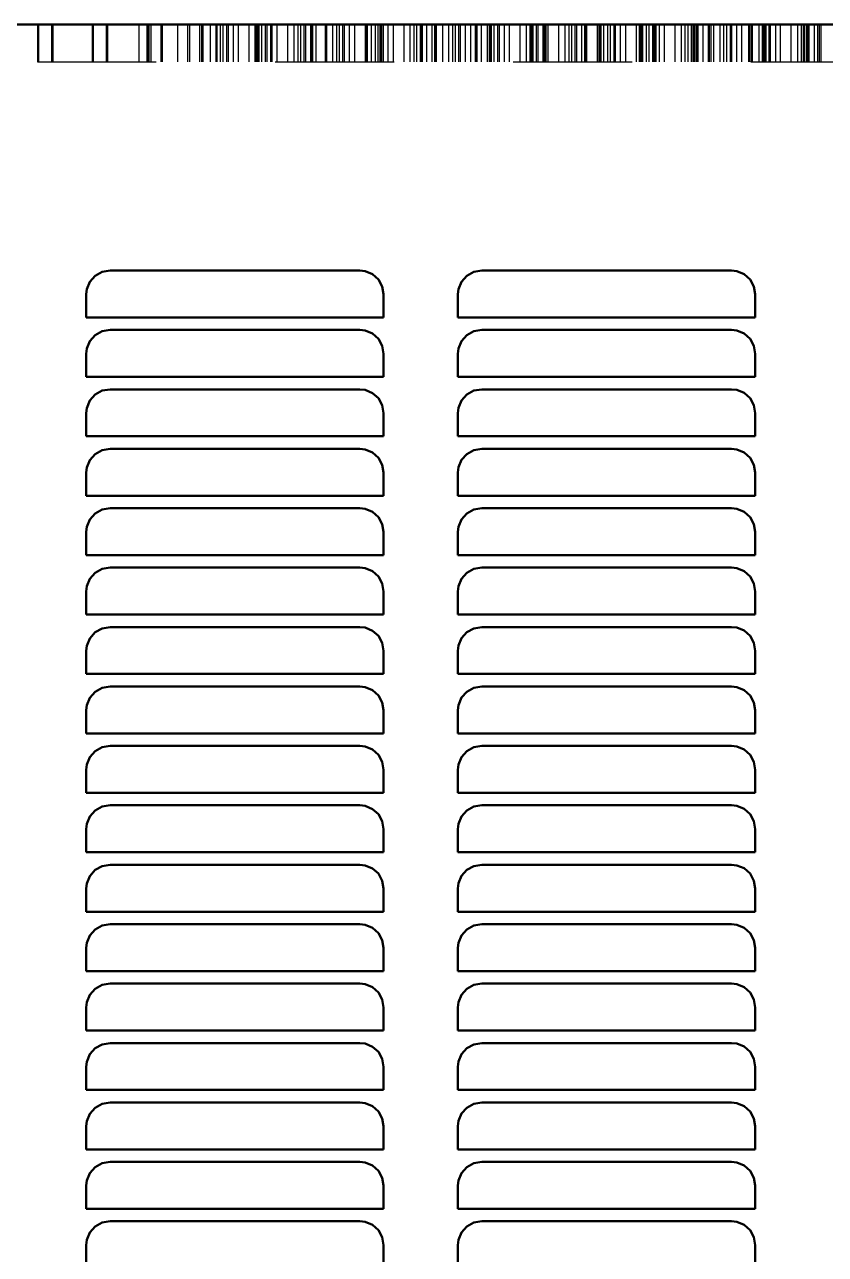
# Model space of a CAD drawing. Header units: inches. Extents: x -0.3 to 35.5, y 0 to 41.9.
# Drawn here: x 6.62 to 13.36, y 30.8 to 41.15 of the extents above; entities that cross this region are included whole.
import ezdxf

# ---------------------------------------------------------------- set-up
doc = ezdxf.new("R2010")
doc.units = ezdxf.units.IN
doc.header["$MEASUREMENT"] = 0
doc.linetypes.add('Dashed', pattern=[2, 1, -1])
doc.layers.add('AM_0', color=7, linetype='Continuous', lineweight=50)
doc.layers.add('AM_9', color=6, linetype='Dashed', lineweight=25)

msp = doc.modelspace()

# ---------------------------------------------------------------- linework, layer by layer
at = {"layer": 'AM_0'}
for p, q in [((-0.27, 41.15), (35.27, 41.15)), ((9.441, 39.081), (7.341, 39.081)), ((12.566, 39.081), (10.466, 39.081)), ((7.141, 38.881), (7.141, 38.686)), ((9.641, 38.686), (9.641, 38.881)), ((10.266, 38.881), (10.266, 38.686)), ((12.766, 38.686), (12.766, 38.881)), ((7.141, 38.686), (9.641, 38.686)), ((10.266, 38.686), (12.766, 38.686)), ((9.441, 38.581), (7.341, 38.581)), ((12.566, 38.581), (10.466, 38.581)), ((7.141, 38.381), (7.141, 38.186)), ((9.641, 38.186), (9.641, 38.381)), ((10.266, 38.381), (10.266, 38.186)), ((12.766, 38.186), (12.766, 38.381)), ((7.141, 38.186), (9.641, 38.186)), ((10.266, 38.186), (12.766, 38.186)), ((9.441, 38.081), (7.341, 38.081)), ((12.566, 38.081), (10.466, 38.081)), ((7.141, 37.881), (7.141, 37.686)), ((9.641, 37.686), (9.641, 37.881)), ((10.266, 37.881), (10.266, 37.686)), ((12.766, 37.686), (12.766, 37.881)), ((7.141, 37.686), (9.641, 37.686)), ((10.266, 37.686), (12.766, 37.686)), ((9.441, 37.581), (7.341, 37.581)), ((12.566, 37.581), (10.466, 37.581)), ((7.141, 37.381), (7.141, 37.186)), ((9.641, 37.186), (9.641, 37.381)), ((10.266, 37.381), (10.266, 37.186)), ((12.766, 37.186), (12.766, 37.381)), ((7.141, 37.186), (9.641, 37.186)), ((10.266, 37.186), (12.766, 37.186)), ((9.441, 37.081), (7.341, 37.081)), ((12.566, 37.081), (10.466, 37.081)), ((7.141, 36.881), (7.141, 36.686)), ((9.641, 36.686), (9.641, 36.881)), ((10.266, 36.881), (10.266, 36.686)), ((12.766, 36.686), (12.766, 36.881)), ((7.141, 36.686), (9.641, 36.686)), ((10.266, 36.686), (12.766, 36.686)), ((9.441, 36.581), (7.341, 36.581)), ((12.566, 36.581), (10.466, 36.581)), ((7.141, 36.381), (7.141, 36.186)), ((9.641, 36.186), (9.641, 36.381)), ((10.266, 36.381), (10.266, 36.186)), ((12.766, 36.186), (12.766, 36.381)), ((7.141, 36.186), (9.641, 36.186)), ((10.266, 36.186), (12.766, 36.186)), ((9.441, 36.081), (7.341, 36.081)), ((12.566, 36.081), (10.466, 36.081)), ((7.141, 35.881), (7.141, 35.686)), ((9.641, 35.686), (9.641, 35.881)), ((10.266, 35.881), (10.266, 35.686)), ((12.766, 35.686), (12.766, 35.881)), ((7.141, 35.686), (9.641, 35.686)), ((10.266, 35.686), (12.766, 35.686)), ((9.441, 35.581), (7.341, 35.581)), ((12.566, 35.581), (10.466, 35.581)), ((7.141, 35.381), (7.141, 35.186)), ((9.641, 35.186), (9.641, 35.381)), ((10.266, 35.381), (10.266, 35.186)), ((12.766, 35.186), (12.766, 35.381)), ((7.141, 35.186), (9.641, 35.186)), ((10.266, 35.186), (12.766, 35.186)), ((9.441, 35.081), (7.341, 35.081)), ((12.566, 35.081), (10.466, 35.081)), ((7.141, 34.881), (7.141, 34.686)), ((9.641, 34.686), (9.641, 34.881)), ((10.266, 34.881), (10.266, 34.686)), ((12.766, 34.686), (12.766, 34.881)), ((7.141, 34.686), (9.641, 34.686)), ((10.266, 34.686), (12.766, 34.686)), ((9.441, 34.581), (7.341, 34.581)), ((12.566, 34.581), (10.466, 34.581)), ((7.141, 34.381), (7.141, 34.186)), ((9.641, 34.186), (9.641, 34.381)), ((10.266, 34.381), (10.266, 34.186)), ((12.766, 34.186), (12.766, 34.381)), ((7.141, 34.186), (9.641, 34.186)), ((10.266, 34.186), (12.766, 34.186)), ((9.441, 34.081), (7.341, 34.081)), ((12.566, 34.081), (10.466, 34.081)), ((7.141, 33.881), (7.141, 33.686)), ((9.641, 33.686), (9.641, 33.881)), ((10.266, 33.881), (10.266, 33.686)), ((12.766, 33.686), (12.766, 33.881)), ((7.141, 33.686), (9.641, 33.686)), ((10.266, 33.686), (12.766, 33.686)), ((9.441, 33.581), (7.341, 33.581)), ((12.566, 33.581), (10.466, 33.581)), ((7.141, 33.381), (7.141, 33.186)), ((9.641, 33.186), (9.641, 33.381)), ((10.266, 33.381), (10.266, 33.186)), ((12.766, 33.186), (12.766, 33.381)), ((7.141, 33.186), (9.641, 33.186)), ((10.266, 33.186), (12.766, 33.186)), ((9.441, 33.081), (7.341, 33.081)), ((12.566, 33.081), (10.466, 33.081)), ((7.141, 32.881), (7.141, 32.686)), ((9.641, 32.686), (9.641, 32.881)), ((10.266, 32.881), (10.266, 32.686)), ((12.766, 32.686), (12.766, 32.881)), ((7.141, 32.686), (9.641, 32.686)), ((10.266, 32.686), (12.766, 32.686)), ((9.441, 32.581), (7.341, 32.581)), ((12.566, 32.581), (10.466, 32.581)), ((7.141, 32.381), (7.141, 32.186)), ((9.641, 32.186), (9.641, 32.381)), ((10.266, 32.381), (10.266, 32.186)), ((12.766, 32.186), (12.766, 32.381)), ((7.141, 32.186), (9.641, 32.186)), ((10.266, 32.186), (12.766, 32.186)), ((9.441, 32.081), (7.341, 32.081)), ((12.566, 32.081), (10.466, 32.081)), ((7.141, 31.881), (7.141, 31.686)), ((9.641, 31.686), (9.641, 31.881)), ((10.266, 31.881), (10.266, 31.686)), ((12.766, 31.686), (12.766, 31.881)), ((7.141, 31.686), (9.641, 31.686)), ((10.266, 31.686), (12.766, 31.686)), ((9.441, 31.581), (7.341, 31.581)), ((12.566, 31.581), (10.466, 31.581)), ((7.141, 31.381), (7.141, 31.186)), ((9.641, 31.186), (9.641, 31.381)), ((10.266, 31.381), (10.266, 31.186)), ((12.766, 31.186), (12.766, 31.381)), ((7.141, 31.186), (9.641, 31.186)), ((10.266, 31.186), (12.766, 31.186)), ((9.441, 31.081), (7.341, 31.081)), ((12.566, 31.081), (10.466, 31.081)), ((7.141, 30.881), (7.141, 30.686)), ((9.641, 30.686), (9.641, 30.881)), ((10.266, 30.881), (10.266, 30.686)), ((12.766, 30.686), (12.766, 30.881))]:
    msp.add_line(p, q, dxfattribs=at)
for points in [[(7.341, 39.081), (7.275, 39.07), (7.216, 39.037), (7.171, 38.986), (7.146, 38.924), (7.141, 38.881)], [(9.641, 38.881), (9.63, 38.947), (9.597, 39.006), (9.547, 39.05), (9.485, 39.076), (9.441, 39.081)], [(10.466, 39.081), (10.4, 39.07), (10.341, 39.037), (10.296, 38.987), (10.271, 38.925), (10.266, 38.881)], [(12.766, 38.881), (12.755, 38.947), (12.722, 39.006), (12.672, 39.051), (12.61, 39.076), (12.566, 39.081)], [(7.341, 38.581), (7.275, 38.57), (7.216, 38.537), (7.171, 38.486), (7.146, 38.424), (7.141, 38.381)], [(9.641, 38.381), (9.63, 38.447), (9.597, 38.506), (9.547, 38.55), (9.485, 38.576), (9.441, 38.581)], [(10.466, 38.581), (10.4, 38.57), (10.341, 38.537), (10.296, 38.487), (10.271, 38.425), (10.266, 38.381)], [(12.766, 38.381), (12.755, 38.447), (12.722, 38.506), (12.672, 38.551), (12.61, 38.576), (12.566, 38.581)], [(7.341, 38.081), (7.275, 38.07), (7.216, 38.037), (7.171, 37.986), (7.146, 37.924), (7.141, 37.881)], [(9.641, 37.881), (9.63, 37.947), (9.597, 38.006), (9.547, 38.05), (9.485, 38.076), (9.441, 38.081)], [(10.466, 38.081), (10.4, 38.07), (10.341, 38.037), (10.296, 37.987), (10.271, 37.925), (10.266, 37.881)], [(12.766, 37.881), (12.755, 37.947), (12.722, 38.006), (12.672, 38.051), (12.61, 38.076), (12.566, 38.081)], [(7.341, 37.581), (7.275, 37.57), (7.216, 37.537), (7.171, 37.486), (7.146, 37.424), (7.141, 37.381)], [(9.641, 37.381), (9.63, 37.447), (9.597, 37.506), (9.547, 37.55), (9.485, 37.576), (9.441, 37.581)], [(10.466, 37.581), (10.4, 37.57), (10.341, 37.537), (10.296, 37.487), (10.271, 37.425), (10.266, 37.381)], [(12.766, 37.381), (12.755, 37.447), (12.722, 37.506), (12.672, 37.551), (12.61, 37.576), (12.566, 37.581)], [(7.341, 37.081), (7.275, 37.07), (7.216, 37.037), (7.171, 36.986), (7.146, 36.924), (7.141, 36.881)], [(9.641, 36.881), (9.63, 36.947), (9.597, 37.006), (9.547, 37.05), (9.485, 37.076), (9.441, 37.081)], [(10.466, 37.081), (10.4, 37.07), (10.341, 37.037), (10.296, 36.987), (10.271, 36.925), (10.266, 36.881)], [(12.766, 36.881), (12.755, 36.947), (12.722, 37.006), (12.672, 37.051), (12.61, 37.076), (12.566, 37.081)], [(7.341, 36.581), (7.275, 36.57), (7.216, 36.537), (7.171, 36.486), (7.146, 36.424), (7.141, 36.381)], [(9.641, 36.381), (9.63, 36.447), (9.597, 36.506), (9.547, 36.55), (9.485, 36.576), (9.441, 36.581)], [(10.466, 36.581), (10.4, 36.57), (10.341, 36.537), (10.296, 36.487), (10.271, 36.425), (10.266, 36.381)], [(12.766, 36.381), (12.755, 36.447), (12.722, 36.506), (12.672, 36.551), (12.61, 36.576), (12.566, 36.581)], [(7.341, 36.081), (7.275, 36.07), (7.216, 36.037), (7.171, 35.986), (7.146, 35.924), (7.141, 35.881)], [(9.641, 35.881), (9.63, 35.947), (9.597, 36.006), (9.547, 36.05), (9.485, 36.076), (9.441, 36.081)], [(10.466, 36.081), (10.4, 36.07), (10.341, 36.037), (10.296, 35.987), (10.271, 35.925), (10.266, 35.881)], [(12.766, 35.881), (12.755, 35.947), (12.722, 36.006), (12.672, 36.051), (12.61, 36.076), (12.566, 36.081)], [(7.341, 35.581), (7.275, 35.57), (7.216, 35.537), (7.171, 35.486), (7.146, 35.424), (7.141, 35.381)], [(9.641, 35.381), (9.63, 35.447), (9.597, 35.506), (9.547, 35.55), (9.485, 35.576), (9.441, 35.581)], [(10.466, 35.581), (10.4, 35.57), (10.341, 35.537), (10.296, 35.487), (10.271, 35.425), (10.266, 35.381)], [(12.766, 35.381), (12.755, 35.447), (12.722, 35.506), (12.672, 35.551), (12.61, 35.576), (12.566, 35.581)], [(7.341, 35.081), (7.275, 35.07), (7.216, 35.037), (7.171, 34.986), (7.146, 34.924), (7.141, 34.881)], [(9.641, 34.881), (9.63, 34.947), (9.597, 35.006), (9.547, 35.05), (9.485, 35.076), (9.441, 35.081)], [(10.466, 35.081), (10.4, 35.07), (10.341, 35.037), (10.296, 34.987), (10.271, 34.925), (10.266, 34.881)], [(12.766, 34.881), (12.755, 34.947), (12.722, 35.006), (12.672, 35.051), (12.61, 35.076), (12.566, 35.081)], [(7.341, 34.581), (7.275, 34.57), (7.216, 34.537), (7.171, 34.486), (7.146, 34.424), (7.141, 34.381)], [(9.641, 34.381), (9.63, 34.447), (9.597, 34.506), (9.547, 34.55), (9.485, 34.576), (9.441, 34.581)], [(10.466, 34.581), (10.4, 34.57), (10.341, 34.537), (10.296, 34.487), (10.271, 34.425), (10.266, 34.381)], [(12.766, 34.381), (12.755, 34.447), (12.722, 34.506), (12.672, 34.551), (12.61, 34.576), (12.566, 34.581)], [(7.341, 34.081), (7.275, 34.07), (7.216, 34.037), (7.171, 33.986), (7.146, 33.924), (7.141, 33.881)], [(9.641, 33.881), (9.63, 33.947), (9.597, 34.006), (9.547, 34.05), (9.485, 34.076), (9.441, 34.081)], [(10.466, 34.081), (10.4, 34.07), (10.341, 34.037), (10.296, 33.987), (10.271, 33.925), (10.266, 33.881)], [(12.766, 33.881), (12.755, 33.947), (12.722, 34.006), (12.672, 34.051), (12.61, 34.076), (12.566, 34.081)], [(7.341, 33.581), (7.275, 33.57), (7.216, 33.537), (7.171, 33.486), (7.146, 33.424), (7.141, 33.381)], [(9.641, 33.381), (9.63, 33.447), (9.597, 33.506), (9.547, 33.55), (9.485, 33.576), (9.441, 33.581)], [(10.466, 33.581), (10.4, 33.57), (10.341, 33.537), (10.296, 33.487), (10.271, 33.425), (10.266, 33.381)], [(12.766, 33.381), (12.755, 33.447), (12.722, 33.506), (12.672, 33.551), (12.61, 33.576), (12.566, 33.581)], [(7.341, 33.081), (7.275, 33.07), (7.216, 33.037), (7.171, 32.986), (7.146, 32.924), (7.141, 32.881)], [(9.641, 32.881), (9.63, 32.947), (9.597, 33.006), (9.547, 33.05), (9.485, 33.076), (9.441, 33.081)], [(10.466, 33.081), (10.4, 33.07), (10.341, 33.037), (10.296, 32.987), (10.271, 32.925), (10.266, 32.881)], [(12.766, 32.881), (12.755, 32.947), (12.722, 33.006), (12.672, 33.051), (12.61, 33.076), (12.566, 33.081)], [(7.341, 32.581), (7.275, 32.57), (7.216, 32.537), (7.171, 32.486), (7.146, 32.424), (7.141, 32.381)], [(9.641, 32.381), (9.63, 32.447), (9.597, 32.506), (9.547, 32.55), (9.485, 32.576), (9.441, 32.581)], [(10.466, 32.581), (10.4, 32.57), (10.341, 32.537), (10.296, 32.487), (10.271, 32.425), (10.266, 32.381)], [(12.766, 32.381), (12.755, 32.447), (12.722, 32.506), (12.672, 32.551), (12.61, 32.576), (12.566, 32.581)], [(7.341, 32.081), (7.275, 32.07), (7.216, 32.037), (7.171, 31.986), (7.146, 31.924), (7.141, 31.881)], [(9.641, 31.881), (9.63, 31.947), (9.597, 32.006), (9.547, 32.05), (9.485, 32.076), (9.441, 32.081)], [(10.466, 32.081), (10.4, 32.07), (10.341, 32.037), (10.296, 31.987), (10.271, 31.925), (10.266, 31.881)], [(12.766, 31.881), (12.755, 31.947), (12.722, 32.006), (12.672, 32.051), (12.61, 32.076), (12.566, 32.081)], [(7.341, 31.581), (7.275, 31.57), (7.216, 31.537), (7.171, 31.486), (7.146, 31.424), (7.141, 31.381)], [(9.641, 31.381), (9.63, 31.447), (9.597, 31.506), (9.547, 31.55), (9.485, 31.576), (9.441, 31.581)], [(10.466, 31.581), (10.4, 31.57), (10.341, 31.537), (10.296, 31.487), (10.271, 31.425), (10.266, 31.381)], [(12.766, 31.381), (12.755, 31.447), (12.722, 31.506), (12.672, 31.551), (12.61, 31.576), (12.566, 31.581)], [(7.341, 31.081), (7.275, 31.07), (7.216, 31.037), (7.171, 30.986), (7.146, 30.924), (7.141, 30.881)], [(9.641, 30.881), (9.63, 30.947), (9.597, 31.006), (9.547, 31.05), (9.485, 31.076), (9.441, 31.081)], [(10.466, 31.081), (10.4, 31.07), (10.341, 31.037), (10.296, 30.987), (10.271, 30.925), (10.266, 30.881)], [(12.766, 30.881), (12.755, 30.947), (12.722, 31.006), (12.672, 31.051), (12.61, 31.076), (12.566, 31.081)]]:
    msp.add_lwpolyline(points, dxfattribs=at)
at = {"layer": 'AM_9'}
for p, q in [((6.73, 41.15), (6.73, 40.838)), ((6.736, 40.838), (6.736, 41.15)), ((6.742, 40.838), (6.742, 41.15)), ((6.85, 41.15), (6.85, 40.838)), ((6.856, 40.838), (6.856, 41.15)), ((6.862, 40.838), (6.862, 41.15)), ((7.19, 41.15), (7.19, 40.838)), ((7.196, 40.838), (7.196, 41.15)), ((7.202, 40.838), (7.202, 41.15)), ((7.31, 41.15), (7.31, 40.838)), ((7.316, 40.838), (7.316, 41.15)), ((7.322, 40.838), (7.322, 41.15)), ((7.586, 40.838), (7.586, 41.15)), ((7.65, 41.15), (7.65, 40.838)), ((7.656, 40.838), (7.656, 41.15)), ((7.663, 40.838), (7.663, 41.15)), ((7.671, 40.838), (7.671, 41.15)), ((7.686, 40.838), (7.686, 41.15)), ((7.77, 41.15), (7.77, 40.838)), ((7.771, 40.838), (7.771, 41.15)), ((7.776, 40.838), (7.776, 41.15)), ((7.783, 40.838), (7.783, 41.15)), ((7.911, 40.838), (7.911, 41.15)), ((7.996, 40.838), (7.996, 41.15)), ((8.011, 40.838), (8.011, 41.15)), ((8.096, 40.838), (8.096, 41.15)), ((8.11, 41.15), (8.11, 40.838)), ((8.117, 40.838), (8.117, 41.15)), ((8.123, 40.838), (8.123, 41.15)), ((8.186, 40.838), (8.186, 41.15)), ((8.23, 41.15), (8.23, 40.838)), ((8.237, 40.838), (8.237, 41.15)), ((8.243, 40.838), (8.243, 41.15)), ((8.271, 40.838), (8.271, 41.15)), ((8.293, 40.838), (8.293, 41.15)), ((8.322, 40.838), (8.322, 41.15)), ((8.337, 40.838), (8.337, 41.15)), ((8.378, 40.838), (8.378, 41.15)), ((8.422, 40.838), (8.422, 41.15)), ((8.511, 40.838), (8.511, 41.15)), ((8.562, 40.838), (8.562, 41.15)), ((8.57, 41.15), (8.57, 40.838)), ((8.577, 40.838), (8.577, 41.15)), ((8.584, 40.838), (8.584, 41.15)), ((8.596, 40.838), (8.596, 41.15)), ((8.618, 40.838), (8.618, 41.15)), ((8.647, 40.838), (8.647, 41.15)), ((8.662, 40.838), (8.662, 41.15)), ((8.69, 41.15), (8.69, 40.838)), ((8.697, 40.838), (8.697, 41.15)), ((8.703, 40.838), (8.703, 41.15)), ((8.704, 40.838), (8.704, 41.15)), ((8.747, 40.838), (8.747, 41.15)), ((8.837, 40.838), (8.837, 41.15)), ((8.888, 40.838), (8.888, 41.15)), ((8.922, 40.838), (8.922, 41.15)), ((8.944, 40.838), (8.944, 41.15)), ((8.973, 40.838), (8.973, 41.15)), ((8.988, 40.838), (8.988, 41.15)), ((9.029, 40.838), (9.029, 41.15)), ((9.03, 41.15), (9.03, 40.838)), ((9.037, 40.838), (9.037, 41.15)), ((9.045, 40.838), (9.045, 41.15)), ((9.073, 40.838), (9.073, 41.15)), ((9.15, 41.15), (9.15, 40.838)), ((9.157, 40.838), (9.157, 41.15)), ((9.162, 40.838), (9.162, 41.15)), ((9.165, 40.838), (9.165, 41.15)), ((9.214, 40.838), (9.214, 41.15)), ((9.247, 40.838), (9.247, 41.15)), ((9.269, 40.838), (9.269, 41.15)), ((9.298, 40.838), (9.298, 41.15)), ((9.313, 40.838), (9.313, 41.15)), ((9.354, 40.838), (9.354, 41.15)), ((9.398, 40.838), (9.398, 41.15)), ((9.488, 40.838), (9.488, 41.15)), ((9.49, 41.15), (9.49, 40.838)), ((9.498, 40.838), (9.498, 41.15)), ((9.506, 40.838), (9.506, 41.15)), ((9.539, 40.838), (9.539, 41.15)), ((9.573, 40.838), (9.573, 41.15)), ((9.595, 40.838), (9.595, 41.15)), ((9.61, 41.15), (9.61, 40.838)), ((9.618, 40.838), (9.618, 41.15)), ((9.624, 40.838), (9.624, 41.15)), ((9.626, 40.838), (9.626, 41.15)), ((9.639, 40.838), (9.639, 41.15)), ((9.68, 40.838), (9.68, 41.15)), ((9.723, 40.838), (9.723, 41.15)), ((9.813, 40.838), (9.813, 41.15)), ((9.865, 40.838), (9.865, 41.15)), ((9.898, 40.838), (9.898, 41.15)), ((9.921, 40.838), (9.921, 41.15)), ((9.95, 40.838), (9.95, 41.15)), ((9.95, 41.15), (9.95, 40.838)), ((9.958, 40.838), (9.958, 41.15)), ((9.964, 40.838), (9.964, 41.15)), ((9.967, 40.838), (9.967, 41.15)), ((10.006, 40.838), (10.006, 41.15)), ((10.049, 40.838), (10.049, 41.15)), ((10.07, 41.15), (10.07, 40.838)), ((10.078, 40.838), (10.078, 41.15)), ((10.087, 40.838), (10.087, 41.15)), ((10.139, 40.838), (10.139, 41.15)), ((10.19, 40.838), (10.19, 41.15)), ((10.223, 40.838), (10.223, 41.15)), ((10.246, 40.838), (10.246, 41.15)), ((10.275, 40.838), (10.275, 41.15)), ((10.289, 40.838), (10.289, 41.15)), ((10.331, 40.838), (10.331, 41.15)), ((10.374, 40.838), (10.374, 41.15)), ((10.41, 41.15), (10.41, 40.838)), ((10.419, 40.838), (10.419, 41.15)), ((10.428, 40.838), (10.428, 41.15)), ((10.464, 40.838), (10.464, 41.15)), ((10.516, 40.838), (10.516, 41.15)), ((10.53, 41.15), (10.53, 40.838)), ((10.539, 40.838), (10.539, 41.15)), ((10.548, 40.838), (10.548, 41.15)), ((10.549, 40.838), (10.549, 41.15)), ((10.572, 40.838), (10.572, 41.15)), ((10.601, 40.838), (10.601, 41.15)), ((10.615, 40.838), (10.615, 41.15)), ((10.657, 40.838), (10.657, 41.15)), ((10.7, 40.838), (10.7, 41.15)), ((10.789, 40.838), (10.789, 41.15)), ((10.842, 40.838), (10.842, 41.15)), ((10.87, 41.15), (10.87, 40.838)), ((10.874, 40.838), (10.874, 41.15)), ((10.879, 40.838), (10.879, 41.15)), ((10.889, 40.838), (10.889, 41.15)), ((10.898, 40.838), (10.898, 41.15)), ((10.927, 40.838), (10.927, 41.15)), ((10.94, 40.838), (10.94, 41.15)), ((10.982, 40.838), (10.982, 41.15)), ((10.99, 41.15), (10.99, 40.838)), ((11, 40.838), (11, 41.15)), ((11.009, 40.838), (11.009, 41.15)), ((11.025, 40.838), (11.025, 41.15)), ((11.115, 40.838), (11.115, 41.15)), ((11.168, 40.838), (11.168, 41.15)), ((11.2, 40.838), (11.2, 41.15)), ((11.223, 40.838), (11.223, 41.15)), ((11.253, 40.838), (11.253, 41.15)), ((11.266, 40.838), (11.266, 41.15)), ((11.308, 40.838), (11.308, 41.15)), ((11.33, 41.15), (11.33, 40.838)), ((11.34, 40.838), (11.34, 41.15)), ((11.35, 40.838), (11.35, 41.15)), ((11.351, 40.838), (11.351, 41.15)), ((11.44, 40.838), (11.44, 41.15)), ((11.45, 41.15), (11.45, 40.838)), ((11.46, 40.838), (11.46, 41.15)), ((11.471, 40.838), (11.471, 41.15)), ((11.494, 40.838), (11.494, 41.15)), ((11.525, 40.838), (11.525, 41.15)), ((11.549, 40.838), (11.549, 41.15)), ((11.579, 40.838), (11.579, 41.15)), ((11.592, 40.838), (11.592, 41.15)), ((11.634, 40.838), (11.634, 41.15)), ((11.677, 40.838), (11.677, 41.15)), ((11.766, 40.838), (11.766, 41.15)), ((11.79, 41.15), (11.79, 40.838)), ((11.801, 40.838), (11.801, 41.15)), ((11.812, 40.838), (11.812, 41.15)), ((11.82, 40.838), (11.82, 41.15)), ((11.851, 40.838), (11.851, 41.15)), ((11.875, 40.838), (11.875, 41.15)), ((11.905, 40.838), (11.905, 41.15)), ((11.91, 41.15), (11.91, 40.838)), ((11.917, 40.838), (11.917, 41.15)), ((11.921, 40.838), (11.921, 41.15)), ((11.932, 40.838), (11.932, 41.15)), ((11.96, 40.838), (11.96, 41.15)), ((12.002, 40.838), (12.002, 41.15)), ((12.092, 40.838), (12.092, 41.15)), ((12.146, 40.838), (12.146, 41.15)), ((12.177, 40.838), (12.177, 41.15)), ((12.201, 40.838), (12.201, 41.15)), ((12.231, 40.838), (12.231, 41.15)), ((12.243, 40.838), (12.243, 41.15)), ((12.25, 41.15), (12.25, 40.838)), ((12.262, 40.838), (12.262, 41.15)), ((12.274, 40.838), (12.274, 41.15)), ((12.286, 40.838), (12.286, 41.15)), ((12.328, 40.838), (12.328, 41.15)), ((12.37, 41.15), (12.37, 40.838)), ((12.382, 40.838), (12.382, 41.15)), ((12.394, 40.838), (12.394, 41.15)), ((12.417, 40.838), (12.417, 41.15)), ((12.472, 40.838), (12.472, 41.15)), ((12.502, 40.838), (12.502, 41.15)), ((12.527, 40.838), (12.527, 41.15)), ((12.557, 40.838), (12.557, 41.15)), ((12.569, 40.838), (12.569, 41.15)), ((12.612, 40.838), (12.612, 41.15)), ((12.654, 40.838), (12.654, 41.15)), ((12.71, 41.15), (12.71, 40.838)), ((12.723, 40.838), (12.723, 41.15)), ((12.736, 40.838), (12.736, 41.15)), ((12.743, 40.838), (12.743, 41.15)), ((12.798, 40.838), (12.798, 41.15)), ((12.828, 40.838), (12.828, 41.15)), ((12.83, 41.15), (12.83, 40.838)), ((12.843, 40.838), (12.843, 41.15)), ((12.853, 40.838), (12.853, 41.15)), ((12.857, 40.838), (12.857, 41.15)), ((12.883, 40.838), (12.883, 41.15)), ((12.894, 40.838), (12.894, 41.15)), ((12.938, 40.838), (12.938, 41.15)), ((12.979, 40.838), (12.979, 41.15)), ((13.069, 40.838), (13.069, 41.15)), ((13.124, 40.838), (13.124, 41.15)), ((13.154, 40.838), (13.154, 41.15)), ((13.17, 41.15), (13.17, 40.838)), ((13.179, 40.838), (13.179, 41.15)), ((13.184, 40.838), (13.184, 41.15)), ((13.199, 40.838), (13.199, 41.15)), ((13.21, 40.838), (13.21, 41.15)), ((13.22, 40.838), (13.22, 41.15)), ((13.264, 40.838), (13.264, 41.15)), ((13.29, 41.15), (13.29, 40.838)), ((13.305, 40.838), (13.305, 41.15)), ((13.305, 40.838), (13.305, 41.15)), ((13.32, 40.838), (13.32, 41.15)), ((2.73, 40.838), (32.27, 40.838))]:
    msp.add_line(p, q, dxfattribs=at)

doc.saveas('drawing.dxf')
